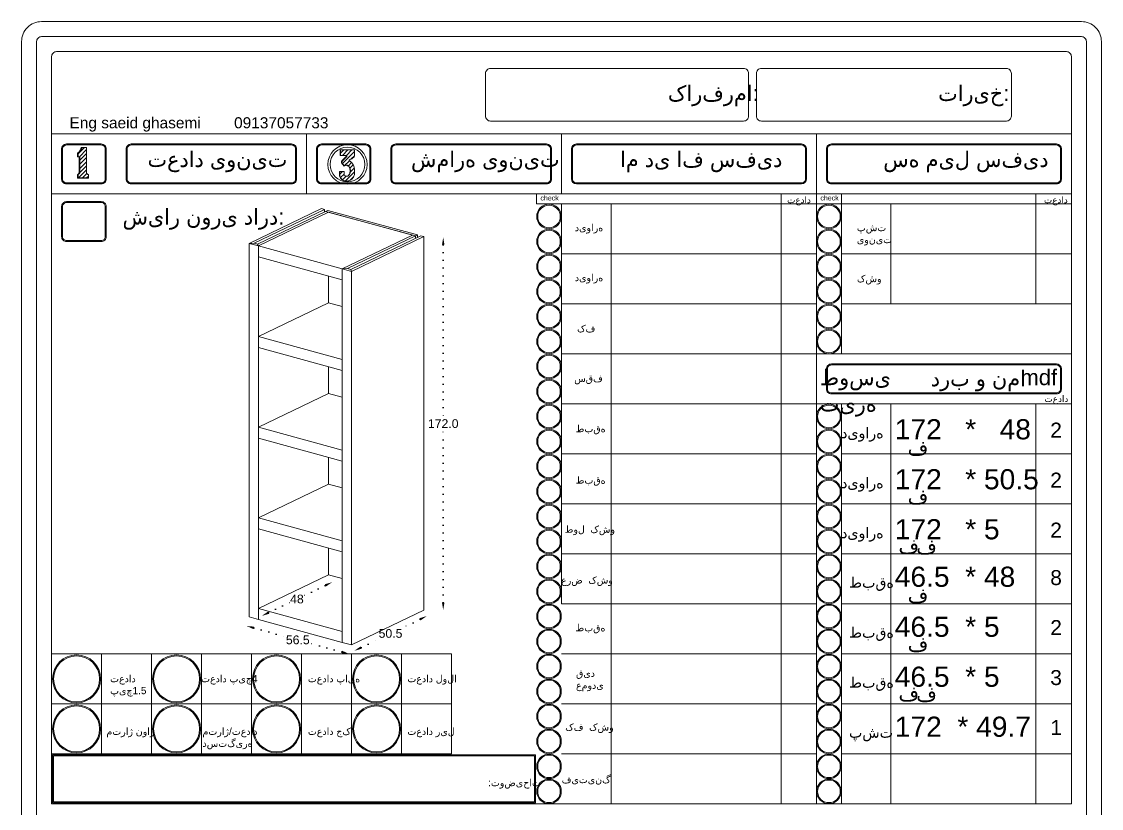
# Model space of a CAD drawing. Header units: inches. Extents: x 168 to 5693, y 62 to 1947.
# Drawn here: x 4228 to 4660, y 1596.2 to 1911 of the extents above; entities that cross this region are included whole.
import ezdxf

# ---------------------------------------------------------------- set-up
doc = ezdxf.new("R2010")
doc.units = ezdxf.units.IN
doc.header["$MEASUREMENT"] = 0
doc.linetypes.add('ACAD_ISO07W100', pattern=[3, 0, -3])
doc.styles.get("Standard").update_dxf_attribs({"font": 'arial.ttf'})
doc.dimstyles.get("Standard").update_dxf_attribs({"dimtxt": 3.5, "dimasz": 3, "dimexe": 0.18, "dimexo": 0.0625, "dimgap": 0.09, "dimtad": 0, "dimtih": 1, "dimtoh": 1, "dimdec": 1, "dimzin": 0, "dimdsep": 46, "dimtxsty": 'Standard', "dimcen": 0.09, "dimse1": 1, "dimse2": 1, "dimadec": 0, "dimazin": 0, "dimtfac": 1, "dimtdec": 1, "dimtofl": 0, "dimtmove": 0, "dimatfit": 3, "dimfxl": 1, "dimtolj": 1, "dimtzin": 0, "dimarcsym": 0})

# ---------------------------------------------------------------- blocks, each defined once
blk = doc.blocks.new('*D190')
at = {"color": 0, "linetype": 'ACAD_ISO07W100', "lineweight": -2, "transparency": 16777216}
for p, q in [((4396.68, 1821.75), (4396.68, 1752.01)), ((4396.68, 1678.53), (4396.68, 1748.26))]:
    blk.add_line(p, q, dxfattribs=at)
at = {"color": 0, "transparency": 16777216}
for points in [[(4396.18, 1821.75), (4397.18, 1821.75), (4396.68, 1824.75)], [(4396.18, 1678.53), (4397.18, 1678.53), (4396.68, 1675.53)]]:
    blk.add_solid(points, dxfattribs=at)
at = {"layer": 'Defpoints', "color": 0, "transparency": 16777216}
for p in [(4388.96, 1824.75), (4396.68, 1824.75), (4388.96, 1675.53)]:
    blk.add_point(p, dxfattribs=at)
at = {"color": 0, "lineweight": 20, "transparency": 16777216, "insert": (4396.68, 1750.14), "char_height": 3.5, "attachment_point": 5}
blk.add_mtext('\\A1;172.0', dxfattribs=at)
blk = doc.blocks.new('*D192')
at = {"color": 0, "linetype": 'ACAD_ISO07W100', "lineweight": -2, "transparency": 16777216}
for p, q in [((4387.39, 1671.86), (4379.51, 1668.08)), ((4363.8, 1660.55), (4371.68, 1664.33))]:
    blk.add_line(p, q, dxfattribs=at)
at = {"color": 0, "transparency": 16777216}
for points in [[(4387.18, 1672.31), (4387.61, 1671.41), (4390.1, 1673.16)], [(4363.59, 1661), (4364.02, 1660.1), (4361.1, 1659.25)]]:
    blk.add_solid(points, dxfattribs=at)
at = {"layer": 'Defpoints', "color": 0, "transparency": 16777216}
for p in [(4388.96, 1675.53), (4359.96, 1661.62), (4361.1, 1659.25)]:
    blk.add_point(p, dxfattribs=at)
at = {"color": 0, "lineweight": 20, "transparency": 16777216, "insert": (4375.6, 1666.2), "char_height": 3.5, "attachment_point": 5}
blk.add_mtext('\\A1;50.5', dxfattribs=at)
blk = doc.blocks.new('*D199')
at = {"color": 0, "linetype": 'ACAD_ISO07W100', "lineweight": -2, "transparency": 16777216}
for p, q in [((4320.91, 1668.42), (4333.85, 1664.89)), ((4356.09, 1658.82), (4343.15, 1662.35))]:
    blk.add_line(p, q, dxfattribs=at)
at = {"color": 0, "transparency": 16777216}
for points in [[(4321.04, 1668.91), (4320.78, 1667.94), (4318.01, 1669.21)], [(4356.22, 1659.3), (4355.96, 1658.34), (4358.98, 1658.03)]]:
    blk.add_solid(points, dxfattribs=at)
at = {"layer": 'Defpoints', "color": 0, "transparency": 16777216}
for p in [(4318.99, 1672.8), (4318.01, 1669.21), (4359.96, 1661.62)]:
    blk.add_point(p, dxfattribs=at)
at = {"color": 0, "lineweight": 20, "transparency": 16777216, "insert": (4338.5, 1663.62), "char_height": 3.5, "attachment_point": 5}
blk.add_mtext('\\A1;56.5', dxfattribs=at)
blk = doc.blocks.new('*D200')
at = {"color": 0, "linetype": 'ACAD_ISO07W100', "lineweight": -2, "transparency": 16777216}
for p, q in [((4349.51, 1685.41), (4340.83, 1681.25)), ((4326.82, 1674.53), (4335.49, 1678.69))]:
    blk.add_line(p, q, dxfattribs=at)
at = {"color": 0, "transparency": 16777216}
for points in [[(4349.29, 1685.86), (4349.72, 1684.96), (4352.21, 1686.71)], [(4326.6, 1674.98), (4327.03, 1674.08), (4324.11, 1673.23)]]:
    blk.add_solid(points, dxfattribs=at)
at = {"layer": 'Defpoints', "color": 0, "transparency": 16777216}
for p in [(4350.82, 1689.61), (4322.72, 1676.14), (4324.11, 1673.23)]:
    blk.add_point(p, dxfattribs=at)
at = {"color": 0, "lineweight": 20, "transparency": 16777216, "insert": (4338.16, 1679.97), "char_height": 3.5, "attachment_point": 5}
blk.add_mtext('\\A1;48', dxfattribs=at)

msp = doc.modelspace()

# ---------------------------------------------------------------- hatches: boundary and pattern name
at = {"lineweight": 20}
h = msp.add_hatch(dxfattribs=at)
h.set_pattern_fill('ANSI31', color=256, scale=9.218651)
h.set_pattern_definition([(45, (3504.7399, 2399.63), (-0.8148213, 0.8148213), [])])
h.paths.add_polyline_path([(4254.51, 1849.88), (4254.42, 1849.92), (4254.33, 1849.98), (4254.25, 1850.04), (4254.18, 1850.11), (4254.12, 1850.19), (4254.07, 1850.28), (4254.03, 1850.37), (4254, 1850.46), (4253.98, 1850.56), (4253.98, 1850.66), (4253.98, 1860.59), (4252.12, 1860.59), (4252.09, 1860.36), (4252.04, 1860.13), (4251.97, 1859.9), (4251.89, 1859.69), (4251.78, 1859.48), (4251.66, 1859.28), (4251.52, 1859.09), (4251.37, 1858.92), (4251.2, 1858.76), (4251.01, 1858.61), (4250.82, 1858.48), (4250.61, 1858.37), (4250.61, 1856.96), (4251.02, 1856.96), (4251.33, 1856.94), (4251.33, 1850.7), (4251.31, 1850.6), (4251.29, 1850.51), (4251.26, 1850.42), (4251.22, 1850.33), (4251.16, 1850.25), (4251.1, 1850.17), (4251.04, 1850.1), (4250.96, 1850.04), (4250.88, 1849.98), (4250.8, 1849.94), (4250.71, 1849.9), (4250.61, 1849.87), (4250.61, 1848.45), (4254.7, 1848.45), (4254.7, 1849.83), (4254.6, 1849.85)])
h = msp.add_hatch(dxfattribs=at)
h.set_pattern_fill('ANSI31', color=256, scale=9.218651)
h.set_pattern_definition([(45, (3646.6061, 2399.2605), (-0.8148213, 0.8148213), [])])
h.paths.add_polyline_path([(4361.16, 1859.64), (4355.6, 1859.64), (4355.6, 1857.48), (4358.02, 1857.48), (4358.15, 1857.45), (4358.15, 1857.08), (4356.44, 1855.35), (4356.33, 1855.22), (4356.28, 1855.16), (4356.24, 1855.09), (4356.21, 1855.01), (4356.17, 1854.94), (4356.15, 1854.86), (4356.13, 1854.78), (4356.11, 1854.7), (4356.1, 1854.54), (4356.1, 1854.46), (4357.11, 1853.28), (4357.14, 1853.31), (4357.27, 1853.4), (4357.4, 1853.48), (4357.55, 1853.53), (4357.7, 1853.56), (4357.86, 1853.57), (4357.99, 1853.57), (4358.14, 1853.56), (4358.29, 1853.53), (4358.44, 1853.48), (4358.58, 1853.41), (4358.7, 1853.32), (4358.81, 1853.21), (4359, 1852.98), (4359.16, 1852.73), (4359.3, 1852.46), (4359.41, 1852.19), (4359.48, 1851.9), (4359.53, 1851.61), (4359.55, 1851.31), (4359.53, 1851.01), (4359.49, 1850.72), (4359.41, 1850.43), (4359.31, 1850.15), (4359.17, 1849.89), (4359.08, 1849.69), (4358.95, 1849.52), (4358.78, 1849.37), (4358.59, 1849.27), (4358.46, 1849.22), (4358.25, 1849.16), (4358.03, 1849.14), (4357.81, 1849.16), (4357.6, 1849.22), (4357.41, 1849.33), (4357.24, 1849.48), (4357.11, 1849.65), (4357.01, 1849.85), (4357.01, 1850.96), (4355.33, 1850.96), (4355.33, 1849.16), (4355.45, 1848.88), (4355.6, 1848.61), (4355.77, 1848.36), (4355.97, 1848.13), (4356.19, 1847.92), (4356.44, 1847.73), (4356.7, 1847.57), (4356.97, 1847.44), (4357.26, 1847.34), (4357.56, 1847.27), (4357.86, 1847.23), (4358.16, 1847.22), (4358.53, 1847.25), (4358.89, 1847.32), (4359.24, 1847.43), (4359.5, 1847.55), (4359.78, 1847.72), (4360.08, 1847.94), (4360.35, 1848.2), (4360.58, 1848.49), (4360.78, 1848.8), (4360.95, 1849.14), (4361.07, 1849.49), (4361.16, 1849.85), (4361.16, 1851.74), (4361.14, 1852.1), (4361.1, 1852.46), (4361.02, 1852.81), (4360.91, 1853.16), (4360.78, 1853.5), (4360.61, 1853.82), (4360.42, 1854.13), (4360.2, 1854.42), (4359.96, 1854.69), (4359.7, 1854.94), (4359.41, 1855.16), (4359.11, 1855.37), (4359.11, 1855.73), (4359.31, 1855.8), (4359.5, 1855.88), (4359.69, 1855.96), (4359.88, 1856.06), (4360.06, 1856.16), (4360.24, 1856.27), (4360.41, 1856.39), (4360.57, 1856.52), (4360.73, 1856.66), (4360.88, 1856.8), (4361.02, 1856.96), (4361.16, 1857.12)])

# ---------------------------------------------------------------- linework, layer by layer
for p, q in [((4240, 1598.03), (4240, 1897)), ((4648, 1866.03), (4240, 1866.03)), ((4240, 1687.05), (4240, 1866.03)), ((4259.85, 1862.03), (4246, 1862.03)), ((4336, 1862.03), (4271.85, 1862.03)), ((4342, 1842.03), (4342, 1866.03)), ((4365.71, 1862.03), (4348, 1862.03)), ((4438, 1862.03), (4377.71, 1862.03)), ((4444, 1842.03), (4444, 1866.03)), ((4444, 1866.03), (4444, 1846.03)), ((4540, 1862.03), (4450, 1862.03)), ((4546, 1842.03), (4546, 1866.03)), ((4642, 1862.03), (4552, 1862.03)), ((4244, 1848.03), (4244, 1860.03)), ((4250.61, 1858.37), (4250.61, 1856.96)), ((4261.85, 1860.03), (4261.85, 1848.03)), ((4269.85, 1848.03), (4269.85, 1860.03)), ((4338, 1848.03), (4338, 1860.03)), ((4346, 1860.03), (4346, 1848.03)), ((4355.44, 1859.7), (4355.44, 1857.48)), ((4355.6, 1859.64), (4355.6, 1857.48)), ((4367.71, 1848.03), (4367.71, 1860.03)), ((4375.71, 1848.03), (4375.71, 1860.03)), ((4440, 1860.03), (4440, 1848.03)), ((4448, 1848.03), (4448, 1860.03)), ((4542, 1860.03), (4542, 1848.03)), ((4550, 1848.03), (4550, 1860.03)), ((4644, 1848.03), (4644, 1860.03)), ((4355.44, 1857.48), (4355.6, 1857.48)), ((4355.6, 1857.48), (4358.02, 1857.48)), ((4358.02, 1857.48), (4358.15, 1857.45)), ((4358.15, 1857.45), (4358.15, 1857.08)), ((4358.46, 1849.22), (4358.25, 1849.16)), ((4246, 1846.03), (4259.85, 1846.03)), ((4250.61, 1848.45), (4254.7, 1848.45)), ((4336, 1846.03), (4271.85, 1846.03)), ((4348, 1846.03), (4365.71, 1846.03)), ((4438, 1846.03), (4377.71, 1846.03)), ((4450, 1846.03), (4540, 1846.03)), ((4552, 1846.03), (4642, 1846.03)), ((4648, 1846.03), (4648, 1598.03)), ((4240, 1842.03), (4648, 1842.03)), ((4240, 1842.03), (4648, 1842.03)), ((4434, 1842.03), (4434, 1838.03)), ((4531.83, 1598.03), (4531.83, 1842.03)), ((4546, 1842.03), (4546, 1818.03)), ((4556, 1842.03), (4556, 1818.03)), ((4633.78, 1798.03), (4633.78, 1842.03)), ((4434, 1838.03), (4648, 1838.03)), ((4444, 1682.03), (4444, 1838.03)), ((4444, 1678.03), (4444, 1838.03)), ((4444, 1838.03), (4444, 1818.03)), ((4463.81, 1838.03), (4463.81, 1598.03)), ((4546, 1682.03), (4546, 1838.03)), ((4546, 1598.03), (4546, 1838.03)), ((4556, 1798.03), (4556, 1838.03)), ((4556, 1778.03), (4556, 1838.03)), ((4556, 1778.03), (4556, 1838.03)), ((4556, 1838.03), (4556, 1818.03)), ((4575.81, 1838.03), (4575.81, 1798.03)), ((4444, 1818.03), (4546, 1818.03)), ((4556, 1818.03), (4648, 1818.03)), ((4444, 1798.03), (4546, 1798.03)), ((4648, 1798.03), (4556, 1798.03)), ((4648, 1798.03), (4628, 1798.03)), ((4444, 1778.03), (4648, 1778.03)), ((4550, 1764.03), (4550, 1772.03)), ((4642, 1774.03), (4552, 1774.03)), ((4644, 1772.03), (4644, 1764.03)), ((4642, 1762.03), (4552, 1762.03)), ((4444, 1758.03), (4546, 1758.03)), ((4648, 1758.03), (4546, 1758.03)), ((4556, 1658.03), (4556, 1758.03)), ((4556, 1682.03), (4556, 1758.03)), ((4556, 1678.03), (4556, 1758.03)), ((4575.81, 1758.03), (4575.81, 1658.03)), ((4633.78, 1758.03), (4633.78, 1598.03)), ((4444, 1738.03), (4546, 1738.03)), ((4444, 1738.03), (4463.81, 1738.03)), ((4444, 1738.03), (4546, 1738.03)), ((4512.51, 1738.03), (4546, 1738.03)), ((4556, 1738.03), (4648, 1738.03)), ((4556, 1638.03), (4556, 1738.03)), ((4575.81, 1738.03), (4575.81, 1638.03)), ((4444, 1718.03), (4463.81, 1718.03)), ((4444, 1718.03), (4546, 1718.03)), ((4556, 1718.03), (4648, 1718.03)), ((4556, 1718.03), (4648, 1718.03)), ((4556, 1618.03), (4556, 1718.03)), ((4575.81, 1718.03), (4575.81, 1618.03)), ((4444, 1698.03), (4546, 1698.03)), ((4556, 1698.03), (4556, 1678.03)), ((4556, 1698.03), (4648, 1698.03)), ((4556, 1598.03), (4556, 1698.03)), ((4575.81, 1698.03), (4575.81, 1598.03)), ((4444, 1678.03), (4546, 1678.03)), ((4531.83, 1678.03), (4546, 1678.03)), ((4556, 1678.03), (4648, 1678.03)), ((4556, 1678.03), (4556, 1658.03)), ((4240, 1658.03), (4400, 1658.03)), ((4240, 1658.03), (4240, 1618.03)), ((4240, 1658.03), (4240, 1618.03)), ((4260, 1658.03), (4260, 1618.03)), ((4280, 1658.03), (4280, 1618.03)), ((4300, 1658.03), (4300, 1618.03)), ((4320, 1658.03), (4320, 1618.03)), ((4340, 1658.03), (4340, 1618.03)), ((4360, 1658.03), (4360, 1618.03)), ((4380, 1658.03), (4380, 1618.03)), ((4400, 1658.03), (4400, 1618.03)), ((4444, 1658.03), (4546, 1658.03)), ((4531.83, 1658.03), (4546, 1658.03)), ((4556, 1658.03), (4648, 1658.03)), ((4556, 1658.03), (4648, 1658.03)), ((4556, 1658.03), (4556, 1638.03)), ((4240, 1638.03), (4400, 1638.03)), ((4444, 1638.03), (4546, 1638.03)), ((4444, 1638.03), (4546, 1638.03)), ((4531.83, 1638.03), (4546, 1638.03)), ((4556, 1638.03), (4648, 1638.03)), ((4556, 1638.03), (4648, 1638.03)), ((4556, 1638.03), (4556, 1618.03)), ((4240, 1618.03), (4400, 1618.03)), ((4444, 1618.03), (4546, 1618.03)), ((4444, 1618.03), (4546, 1618.03)), ((4531.83, 1618.03), (4546, 1618.03)), ((4556, 1618.03), (4648, 1618.03)), ((4556, 1618.03), (4648, 1618.03)), ((4556, 1618.03), (4556, 1598.03)), ((4434, 1598.03), (4240, 1598.03)), ((4434, 1598.03), (4240, 1598.03)), ((4434, 1598.03), (4546, 1598.03)), ((4434, 1598.03), (4648, 1598.03)), ((4434, 1598.03), (4546, 1598.03)), ((4434, 1598.03), (4648, 1598.03))]:
    msp.add_line(p, q, dxfattribs=at)
at = {"linetype": 'Continuous', "lineweight": 20, "extrusion": (1.66533e-16, 0.932251, 0.361812)}
for p, q in [((4318.99, 1822.25), (4348, 1836.16)), ((4348, 1836.16), (4349.19, 1835.83)), ((4321.09, 1822.36), (4349.19, 1835.83)), ((4349.63, 1835.04), (4322.43, 1821.99)), ((4350.82, 1834.71), (4322.72, 1821.24)), ((4322.72, 1821.24), (4350.82, 1834.71)), ((4349.19, 1835.83), (4349.19, 1834.82)), ((4349.63, 1835.04), (4350.53, 1835.47)), ((4350.82, 1834.71), (4349.63, 1835.04)), ((4349.63, 1835.04), (4385.53, 1825.23)), ((4350.53, 1835.47), (4386.43, 1825.67)), ((4350.82, 1834.71), (4384.34, 1825.56)), ((4384.34, 1825.56), (4356.24, 1812.09)), ((4356.24, 1812.09), (4384.34, 1825.56)), ((4358.33, 1812.19), (4385.53, 1825.23)), ((4387.77, 1825.3), (4359.67, 1811.82)), ((4388.96, 1824.97), (4359.96, 1811.07)), ((4384.34, 1825.56), (4385.53, 1825.23)), ((4385.53, 1825.23), (4386.43, 1825.67)), ((4385.53, 1824.23), (4385.53, 1825.23)), ((4385.53, 1825.23), (4385.53, 1824.23)), ((4386.43, 1825.67), (4386.43, 1824.66)), ((4387.77, 1825.3), (4388.96, 1824.97)), ((4388.96, 1824.97), (4388.96, 1675.53)), ((4321.09, 1822.36), (4318.99, 1822.25)), ((4318.99, 1822.25), (4321.09, 1822.36)), ((4318.99, 1822.25), (4322.72, 1821.24)), ((4318.99, 1672.8), (4318.99, 1822.25)), ((4318.99, 1822.25), (4318.99, 1672.8)), ((4322.43, 1821.99), (4321.09, 1822.36)), ((4322.72, 1821.24), (4322.43, 1821.99)), ((4322.43, 1821.99), (4322.72, 1821.24)), ((4322.72, 1671.79), (4322.72, 1821.24)), ((4322.72, 1821.24), (4322.72, 1671.79)), ((4356.24, 1812.09), (4322.72, 1821.24)), ((4322.72, 1821.24), (4322.72, 1816.89)), ((4322.72, 1816.89), (4356.24, 1807.74)), ((4356.24, 1812.09), (4358.33, 1812.19)), ((4358.33, 1812.19), (4356.24, 1812.09)), ((4356.24, 1812.09), (4356.24, 1807.74)), ((4356.24, 1812.09), (4356.24, 1662.64)), ((4356.24, 1812.09), (4359.96, 1811.07)), ((4356.24, 1662.64), (4356.24, 1812.09)), ((4359.67, 1811.82), (4358.33, 1812.19)), ((4359.67, 1811.82), (4359.96, 1811.07)), ((4359.96, 1811.07), (4359.67, 1811.82)), ((4359.96, 1811.07), (4359.96, 1661.62)), ((4359.96, 1661.62), (4359.96, 1811.07)), ((4350.82, 1798.44), (4350.82, 1809.21)), ((4322.72, 1784.96), (4350.82, 1798.44)), ((4350.82, 1798.44), (4356.24, 1796.96)), ((4356.24, 1775.81), (4322.72, 1784.96)), ((4322.72, 1784.96), (4322.72, 1780.61)), ((4322.72, 1780.61), (4356.24, 1771.46)), ((4356.24, 1775.81), (4356.24, 1771.46)), ((4350.82, 1762.16), (4350.82, 1772.94)), ((4322.72, 1748.69), (4350.82, 1762.16)), ((4350.82, 1762.16), (4356.24, 1760.68)), ((4356.24, 1739.54), (4322.72, 1748.69)), ((4322.72, 1748.69), (4322.72, 1744.34)), ((4322.72, 1744.34), (4356.24, 1735.19)), ((4350.82, 1725.89), (4350.82, 1736.66)), ((4356.24, 1739.54), (4356.24, 1735.19)), ((4322.72, 1712.41), (4350.82, 1725.89)), ((4350.82, 1725.89), (4356.24, 1724.41)), ((4356.24, 1703.26), (4322.72, 1712.41)), ((4322.72, 1712.41), (4322.72, 1708.06)), ((4322.72, 1708.06), (4356.24, 1698.91)), ((4356.24, 1703.26), (4356.24, 1698.91)), ((4350.82, 1689.61), (4350.82, 1700.39)), ((4322.72, 1676.14), (4350.82, 1689.61)), ((4350.82, 1689.61), (4356.24, 1688.13)), ((4318.99, 1672.8), (4322.72, 1671.79)), ((4356.24, 1666.99), (4322.72, 1676.14)), ((4322.72, 1676.14), (4322.72, 1671.79)), ((4388.96, 1675.53), (4359.96, 1661.62)), ((4322.72, 1671.79), (4356.24, 1662.64)), ((4356.24, 1666.99), (4356.24, 1662.64)), ((4356.24, 1662.64), (4359.96, 1661.62))]:
    msp.add_line(p, q, dxfattribs=at)
at = {"lineweight": 20}
for points in [[(4236, 1305), (4652, 1305, 0.414214), (4660, 1313), (4660, 1903, 0.414214), (4652, 1911), (4236, 1911, 0.414214), (4228, 1903), (4228, 1313, 0.414214)], [(4236, 1311), (4652, 1311, 0.414214), (4654, 1313), (4654, 1903, 0.414214), (4652, 1905), (4236, 1905, 0.414214), (4234, 1903), (4234, 1313, 0.414214)], [(4518.85, 1890.25, 0.414214), (4516.85, 1892.25), (4415.61, 1892.25, 0.414214), (4413.61, 1890.25), (4413.61, 1873.21, 0.414214), (4415.61, 1871.21), (4516.85, 1871.21, 0.414214), (4518.85, 1873.21)], [(4523.98, 1871.21), (4621.98, 1871.21, 0.414214), (4623.98, 1873.21), (4623.98, 1890.25, 0.414214), (4621.98, 1892.25), (4523.98, 1892.25, 0.414214), (4521.98, 1890.25), (4521.98, 1873.21, 0.414214)], [(4623.98, 1890.25, 0.414214), (4621.98, 1892.25), (4523.98, 1892.25, 0.414214), (4521.98, 1890.25), (4521.98, 1873.21, 0.414214), (4523.98, 1871.21), (4621.98, 1871.21, 0.414214), (4623.98, 1873.21)], [(4261.85, 1860.03, 0.414214), (4259.85, 1862.03), (4246, 1862.03, 0.414214), (4244, 1860.03), (4244, 1848.03, 0.414214), (4246, 1846.03), (4259.85, 1846.03, 0.414214), (4261.85, 1848.03)], [(4338, 1860.03, 0.414214), (4336, 1862.03), (4271.85, 1862.03, 0.414214), (4269.85, 1860.03), (4269.85, 1848.03, 0.414214), (4271.85, 1846.03), (4336, 1846.03, 0.414214), (4338, 1848.03)], [(4367.71, 1860.03, 0.414214), (4365.71, 1862.03), (4348, 1862.03, 0.414214), (4346, 1860.03), (4346, 1848.03, 0.414214), (4348, 1846.03), (4365.71, 1846.03, 0.414214), (4367.71, 1848.03)], [(4440, 1860.03, 0.414214), (4438, 1862.03), (4377.71, 1862.03, 0.414214), (4375.71, 1860.03), (4375.71, 1848.03, 0.414214), (4377.71, 1846.03), (4438, 1846.03, 0.414214), (4440, 1848.03)], [(4644, 1860.03, 0.414214), (4642, 1862.03), (4552, 1862.03, 0.414214), (4550, 1860.03), (4550, 1848.03, 0.414214), (4552, 1846.03), (4642, 1846.03, 0.414214), (4644, 1848.03)], [(4261.45, 1860.03, 0.414214), (4259.85, 1861.63), (4246, 1861.63, 0.414214), (4244.4, 1860.03), (4244.4, 1848.03, 0.414214), (4246, 1846.43), (4259.85, 1846.43, 0.414214), (4261.45, 1848.03)], [(4337.6, 1860.03, 0.414214), (4336, 1861.63), (4271.85, 1861.63, 0.414214), (4270.25, 1860.03), (4270.25, 1848.03, 0.414214), (4271.85, 1846.43), (4336, 1846.43, 0.414214), (4337.6, 1848.03)], [(4367.31, 1860.03, 0.414214), (4365.71, 1861.63), (4348, 1861.63, 0.414214), (4346.4, 1860.03), (4346.4, 1848.03, 0.414214), (4348, 1846.43), (4365.71, 1846.43, 0.414214), (4367.31, 1848.03)], [(4439.6, 1860.03, 0.414214), (4438, 1861.63), (4377.71, 1861.63, 0.414214), (4376.11, 1860.03), (4376.11, 1848.03, 0.414214), (4377.71, 1846.43), (4438, 1846.43, 0.414214), (4439.6, 1848.03)], [(4541.6, 1860.03, 0.414214), (4540, 1861.63), (4450, 1861.63, 0.414214), (4448.4, 1860.03), (4448.4, 1848.03, 0.414214), (4450, 1846.43), (4540, 1846.43, 0.414214), (4541.6, 1848.03)], [(4643.6, 1860.03, 0.414214), (4642, 1861.63), (4552, 1861.63, 0.414214), (4550.4, 1860.03), (4550.4, 1848.03, 0.414214), (4552, 1846.43), (4642, 1846.43, 0.414214), (4643.6, 1848.03)], [(4261.85, 1836.99, 0.414214), (4259.85, 1838.99), (4246, 1838.99, 0.414214), (4244, 1836.99), (4244, 1824.99, 0.414214), (4246, 1822.99), (4259.85, 1822.99, 0.414214), (4261.85, 1824.99)], [(4261.85, 1836.99, 0.414214), (4259.85, 1838.99), (4246, 1838.99, 0.414214), (4244, 1836.99), (4244, 1824.99, 0.414214), (4246, 1822.99), (4259.85, 1822.99, 0.414214), (4261.85, 1824.99)], [(4261.45, 1836.99, 0.414214), (4259.85, 1838.59), (4246, 1838.59, 0.414214), (4244.4, 1836.99), (4244.4, 1824.99, 0.414214), (4246, 1823.39), (4259.85, 1823.39, 0.414214), (4261.45, 1824.99)], [(4261.45, 1836.99, 0.414214), (4259.85, 1838.59), (4246, 1838.59, 0.414214), (4244.4, 1836.99), (4244.4, 1824.99, 0.414214), (4246, 1823.39), (4259.85, 1823.39, 0.414214), (4261.45, 1824.99)], [(4644, 1772.03, 0.414214), (4642, 1774.03), (4552, 1774.03, 0.414214), (4550, 1772.03), (4550, 1764.03, 0.414214), (4552, 1762.03), (4642, 1762.03, 0.414214), (4644, 1764.03)], [(4643.6, 1772.03, 0.414214), (4642, 1773.63), (4552, 1773.63, 0.414214), (4550.4, 1772.03), (4550.4, 1764.03, 0.414214), (4552, 1762.43), (4642, 1762.43, 0.414214), (4643.6, 1764.03)]]:
    msp.add_lwpolyline(points, format="xyb", close=True, dxfattribs=at)
for points in [[(4648, 1698.97), (4648, 1897, 0.414214), (4646, 1899), (4242, 1899, 0.414214), (4240, 1897), (4240, 1698.97)], [(4518.85, 1890.25, 0.414214), (4516.85, 1892.25), (4415.61, 1892.25, 0.414214), (4413.61, 1890.25), (4413.61, 1873.21, 0.414214), (4415.61, 1871.21), (4516.85, 1871.21, 0.414214), (4518.85, 1873.21), (4518.85, 1890.25)]]:
    msp.add_lwpolyline(points, format="xyb", dxfattribs=at)
for points in [[(4250.3, 1848.38), (4254.7, 1848.38), (4254.7, 1848.45), (4254.7, 1849.83), (4254.6, 1849.85), (4254.51, 1849.88), (4254.42, 1849.92), (4254.33, 1849.98), (4254.25, 1850.04), (4254.18, 1850.11), (4254.12, 1850.19), (4254.07, 1850.28), (4254.03, 1850.37), (4254, 1850.46), (4253.98, 1850.56), (4253.98, 1850.66), (4253.98, 1860.59), (4253.98, 1860.65), (4251.81, 1860.65), (4251.79, 1860.41), (4251.74, 1860.18), (4251.67, 1859.95), (4251.58, 1859.74), (4251.48, 1859.52), (4251.35, 1859.32), (4251.21, 1859.13), (4251.06, 1858.96), (4250.89, 1858.8), (4250.7, 1858.65), (4250.5, 1858.52), (4250.3, 1858.41), (4250.3, 1856.96), (4250.61, 1856.96), (4251.02, 1856.96), (4251.02, 1850.66), (4251.01, 1850.56), (4250.98, 1850.47), (4250.95, 1850.38), (4250.91, 1850.29), (4250.85, 1850.2), (4250.79, 1850.13), (4250.73, 1850.06), (4250.65, 1849.99), (4250.57, 1849.94), (4250.48, 1849.89), (4250.39, 1849.85), (4250.3, 1849.83), (4250.3, 1848.38), (4250.61, 1848.45), (4250.61, 1849.87), (4250.71, 1849.9), (4250.8, 1849.94), (4250.88, 1849.98), (4250.96, 1850.04), (4251.04, 1850.1), (4251.1, 1850.17), (4251.16, 1850.25), (4251.22, 1850.33), (4251.26, 1850.42), (4251.29, 1850.51), (4251.31, 1850.6), (4251.33, 1850.7), (4251.33, 1856.94), (4251.02, 1856.96)], [(4250.3, 1858.41), (4250.61, 1858.37), (4250.82, 1858.48), (4251.01, 1858.61), (4251.2, 1858.76), (4251.37, 1858.92), (4251.52, 1859.09), (4251.66, 1859.28), (4251.78, 1859.48), (4251.89, 1859.69), (4251.97, 1859.9), (4252.04, 1860.13), (4252.09, 1860.36), (4252.12, 1860.59)], [(4251.81, 1860.65), (4252.12, 1860.59), (4253.98, 1860.59)], [(4360.08, 1847.94), (4360.35, 1848.2), (4360.58, 1848.49), (4360.78, 1848.8), (4360.95, 1849.14), (4361.07, 1849.49), (4361.16, 1849.85), (4361.16, 1851.74), (4361.14, 1852.1), (4361.1, 1852.46), (4361.02, 1852.81), (4360.91, 1853.16), (4360.78, 1853.5), (4360.61, 1853.82), (4360.42, 1854.13), (4360.2, 1854.42), (4359.96, 1854.69), (4359.7, 1854.94), (4359.41, 1855.16), (4359.11, 1855.37), (4359.11, 1855.73), (4359.31, 1855.8), (4359.5, 1855.88), (4359.69, 1855.96), (4359.88, 1856.06), (4360.06, 1856.16), (4360.24, 1856.27), (4360.41, 1856.39), (4360.57, 1856.52), (4360.73, 1856.66), (4360.88, 1856.8), (4361.02, 1856.96), (4361.16, 1857.12), (4361.16, 1859.64)], [(4358.02, 1857.12), (4356.29, 1855.37), (4356.18, 1855.24), (4356.13, 1855.17), (4356.09, 1855.1), (4356.05, 1855.03), (4356.02, 1854.95), (4356, 1854.87), (4355.97, 1854.79), (4355.96, 1854.71), (4355.94, 1854.55), (4355.95, 1854.46), (4357.03, 1853.2), (4357.11, 1853.28), (4357.14, 1853.31), (4357.27, 1853.4), (4357.4, 1853.48), (4357.55, 1853.53), (4357.7, 1853.56), (4357.86, 1853.57)], [(4358.02, 1857.48), (4358.02, 1857.12), (4358.15, 1857.08), (4356.44, 1855.35), (4356.33, 1855.22), (4356.28, 1855.16), (4356.24, 1855.09), (4356.21, 1855.01), (4356.17, 1854.94), (4356.15, 1854.86), (4356.13, 1854.78), (4356.11, 1854.7), (4356.1, 1854.54), (4356.1, 1854.46), (4357.11, 1853.28)], [(4358.25, 1849.16), (4358.03, 1849.14), (4357.81, 1849.16), (4357.6, 1849.22), (4357.41, 1849.33), (4357.24, 1849.48), (4357.11, 1849.65), (4357.01, 1849.85), (4357.01, 1850.96), (4355.33, 1850.96), (4355.17, 1850.96), (4355.17, 1849.11), (4355.29, 1848.83), (4355.44, 1848.56), (4355.62, 1848.31), (4355.82, 1848.07), (4356.04, 1847.86), (4356.29, 1847.68), (4356.55, 1847.52), (4356.83, 1847.38), (4357.12, 1847.28), (4357.42, 1847.21), (4357.72, 1847.16), (4358.03, 1847.15), (4358.4, 1847.18), (4358.77, 1847.26), (4359.12, 1847.37), (4359.46, 1847.52), (4359.5, 1847.55), (4359.78, 1847.72), (4360.08, 1847.94)], [(4355.33, 1850.96), (4355.33, 1849.16), (4355.45, 1848.88), (4355.6, 1848.61), (4355.77, 1848.36), (4355.97, 1848.13), (4356.19, 1847.92), (4356.44, 1847.73), (4356.7, 1847.57), (4356.97, 1847.44), (4357.26, 1847.34), (4357.56, 1847.27), (4357.86, 1847.23), (4358.16, 1847.22), (4358.53, 1847.25), (4358.89, 1847.32), (4359.24, 1847.43), (4359.5, 1847.55)]]:
    msp.add_lwpolyline(points, dxfattribs=at)
for points in [[(4355.6, 1859.64), (4361.16, 1859.64), (4361.16, 1859.7), (4355.44, 1859.7)], [(4358.14, 1853.56), (4357.99, 1853.57), (4357.86, 1853.57), (4358.01, 1853.56), (4358.16, 1853.53), (4358.31, 1853.48), (4358.45, 1853.4), (4358.57, 1853.31), (4358.69, 1853.2), (4358.88, 1852.97), (4359.04, 1852.72), (4359.18, 1852.45), (4359.29, 1852.17), (4359.36, 1851.88), (4359.41, 1851.59), (4359.43, 1851.29), (4359.41, 1850.99), (4359.37, 1850.69), (4359.29, 1850.4), (4359.19, 1850.12), (4359.05, 1849.85), (4358.96, 1849.65), (4358.82, 1849.48), (4358.65, 1849.33), (4358.46, 1849.22), (4358.59, 1849.27), (4358.78, 1849.37), (4358.95, 1849.52), (4359.08, 1849.69), (4359.17, 1849.89), (4359.31, 1850.15), (4359.41, 1850.43), (4359.49, 1850.72), (4359.53, 1851.01), (4359.55, 1851.31), (4359.53, 1851.61), (4359.48, 1851.9), (4359.41, 1852.19), (4359.3, 1852.46), (4359.16, 1852.73), (4359, 1852.98), (4358.81, 1853.21), (4358.7, 1853.32), (4358.58, 1853.41), (4358.44, 1853.48), (4358.29, 1853.53)], [(4240, 1842.03), (4648, 1842.03), (4648, 1598.03), (4240, 1598.03)], [(4240, 1842.03), (4648, 1842.03), (4648, 1598.03), (4240, 1598.03)], [(4433.6, 1617.63), (4240.4, 1617.63), (4240.4, 1598.43), (4433.6, 1598.43)], [(4433.2, 1617.23), (4240.8, 1617.23), (4240.8, 1598.83), (4433.2, 1598.83)]]:
    msp.add_lwpolyline(points, close=True, dxfattribs=at)
for centre, radius in [((4358.36, 1853.86), 7.86), ((4358.36, 1853.86), 6.94), ((4439, 1833.03), 4.92), ((4439, 1833.03), 4.52), ((4551, 1833.03), 4.92), ((4551, 1833.03), 4.52), ((4439, 1823.03), 4.92), ((4439, 1823.03), 4.52), ((4551, 1823.03), 4.92), ((4551, 1823.03), 4.52), ((4439, 1813.03), 4.92), ((4439, 1813.03), 4.52), ((4551, 1813.03), 4.92), ((4551, 1813.03), 4.52), ((4439, 1803.03), 4.92), ((4439, 1803.03), 4.52), ((4551, 1803.03), 4.92), ((4551, 1803.03), 4.52), ((4439, 1793.03), 4.92), ((4439, 1793.03), 4.52), ((4551, 1793.03), 4.92), ((4551, 1793.03), 4.52), ((4439, 1783.03), 4.92), ((4439, 1783.03), 4.52), ((4551, 1783.03), 4.92), ((4551, 1783.03), 4.52), ((4439, 1773.03), 4.92), ((4439, 1773.03), 4.52), ((4439, 1763.03), 4.92), ((4439, 1763.03), 4.52), ((4439, 1753.03), 4.92), ((4439, 1753.03), 4.52), ((4551, 1753.03), 4.92), ((4551, 1753.03), 4.52), ((4439, 1743.03), 4.92), ((4439, 1743.03), 4.52), ((4551, 1743.03), 4.92), ((4551, 1743.03), 4.52), ((4439, 1733.03), 4.92), ((4439, 1733.03), 4.52), ((4551, 1733.03), 4.92), ((4551, 1733.03), 4.52), ((4439, 1723.03), 4.92), ((4439, 1723.03), 4.52), ((4551, 1723.03), 4.92), ((4551, 1723.03), 4.52), ((4439, 1713.03), 4.92), ((4439, 1713.03), 4.52), ((4551, 1713.03), 4.92), ((4551, 1713.03), 4.52), ((4439, 1703.03), 4.92), ((4439, 1703.03), 4.52), ((4551, 1703.03), 4.92), ((4551, 1703.03), 4.52), ((4439, 1693.03), 4.92), ((4551, 1693.03), 4.92), ((4439, 1693.03), 4.52), ((4551, 1693.03), 4.52), ((4439, 1683.03), 4.92), ((4439, 1683.03), 4.52), ((4551, 1683.03), 4.92), ((4551, 1683.03), 4.52), ((4439, 1673.03), 4.92), ((4439, 1673.03), 4.52), ((4551, 1673.03), 4.92), ((4551, 1673.03), 4.52), ((4439, 1663.03), 4.92), ((4439, 1663.03), 4.52), ((4551, 1663.03), 4.92), ((4551, 1663.03), 4.52), ((4250, 1648.03), 9.6), ((4250, 1648.03), 9.2), ((4290, 1648.03), 9.6), ((4290, 1648.03), 9.2), ((4330, 1648.03), 9.6), ((4330, 1648.03), 9.2), ((4370, 1648.03), 9.6), ((4370, 1648.03), 9.2), ((4439, 1653.03), 4.92), ((4439, 1653.03), 4.52), ((4551, 1653.03), 4.92), ((4551, 1653.03), 4.52), ((4439, 1643.03), 4.92), ((4439, 1643.03), 4.52), ((4551, 1643.03), 4.92), ((4551, 1643.03), 4.52), ((4250, 1628.03), 9.6), ((4290, 1628.03), 9.6), ((4330, 1628.03), 9.6), ((4370, 1628.03), 9.6), ((4439, 1633.03), 4.92), ((4439, 1633.03), 4.52), ((4551, 1633.03), 4.92), ((4551, 1633.03), 4.52), ((4250, 1628.03), 9.2), ((4290, 1628.03), 9.2), ((4330, 1628.03), 9.2), ((4370, 1628.03), 9.2), ((4439, 1623.03), 4.92), ((4439, 1623.03), 4.52), ((4551, 1623.03), 4.92), ((4551, 1623.03), 4.52), ((4439, 1613.03), 4.92), ((4439, 1613.03), 4.52), ((4551, 1613.03), 4.92), ((4551, 1613.03), 4.52), ((4439, 1603.03), 4.92), ((4439, 1603.03), 4.52), ((4551, 1603.03), 4.92), ((4551, 1603.03), 4.52)]:
    msp.add_circle(centre, radius, dxfattribs=at)
for centre, start, end in [((4246, 1860.03), 90, 180), ((4259.85, 1860.03), 0, 90), ((4271.85, 1860.03), 90, 180), ((4336, 1860.03), 0, 90), ((4348, 1860.03), 90, 180), ((4365.71, 1860.03), 0, 90), ((4377.71, 1860.03), 90, 180), ((4438, 1860.03), 0, 90), ((4450, 1860.03), 90, 180), ((4540, 1860.03), 0, 90), ((4552, 1860.03), 90, 180), ((4642, 1860.03), 0, 90), ((4246, 1848.03), 180, 270), ((4259.85, 1848.03), 270, 0), ((4271.85, 1848.03), 180, 270), ((4336, 1848.03), 270, 0), ((4348, 1848.03), 180, 270), ((4365.71, 1848.03), 270, 0), ((4377.71, 1848.03), 180, 270), ((4438, 1848.03), 270, 0), ((4450, 1848.03), 180, 270), ((4540, 1848.03), 270, 0), ((4552, 1848.03), 180, 270), ((4642, 1848.03), 270, 0), ((4552, 1772.03), 90, 180), ((4642, 1772.03), 0, 90), ((4552, 1764.03), 180, 270), ((4642, 1764.03), 270, 0)]:
    msp.add_arc(centre, 2, start, end, dxfattribs=at)

# ---------------------------------------------------------------- texts
at = {"lineweight": 20, "attachment_point": 1}
for s, width, gutter_width, heights, insert, char_height in [('{\\fArial|b0|i0|c178|p34;کارفرما:}', 0.2338, 164.79, [0], (4486.55, 1885.54), 6.3113), ('تاریخ:', 0.2338, 164.79, [0], (4594.68, 1885.54), 6.311), ('{\\fArial|b0|i0|c178|p34;Eng saeid ghasemi}', 79.2452, 164.79, [0], (4247.17, 1872.73), 4.4179), ('{\\fArial|b0|i0|c178|p34;09137057733 }', 65.4498, 164.79, [0], (4313.01, 1872.73), 4.4179), ('{\\fArial|b0|i0|c178|p34;تعداد یونیت}', 65.4498, 164.79, [0], (4278.38, 1859.15), 6.3113), ('{\\fArial|b0|i0|c178|p34;شماره یونیت}', 65.4498, 164.79, [0], (4383.8, 1859.15), 6.3113), ('{\\fArial|b0|i0|c178|p34;ام دی اف سفید}', 65.4498, 164.79, [0], (4467.42, 1859.15), 6.3113), ('{\\fArial|b0|i0|c178|p34;سه میل سفید}', 65.4498, 164.79, [0], (4572.74, 1859.15), 6.3113), ('{\\fArial|b0|i0|c178|p34;check}', 65.4498, 164.79, [0], (4435.58, 1841.45), 2.0101), ('{\\fArial|b0|i0|c178|p34;تعداد }', 65.4498, 164.79, [0], (4534.25, 1841.04), 2.6665), ('{\\fArial|b0|i0|c178|p34;check}', 65.4498, 164.79, [0], (4547.58, 1841.45), 2.0101), ('{\\fArial|b0|i0|c178|p34;تعداد }', 65.4498, 164.79, [0], (4637.01, 1841.04), 2.6665), ('{\\fArial|b0|i0|c178|p34;شیار نوری دارد:}', 65.4498, 164.79, [0], (4268.38, 1836.11), 6.3113), ('{\\fArial|b0|i0|c178|p34;شیار نوری دارد:}', 65.4498, 164.79, [0], (4268.38, 1836.11), 6.3113), ('{\\fArial|b0|i0|c178|p34;دیواره }', 14.4624, 164.79, [0], (4449.35, 1830.03), 2.8716), ('{\\fArial|b0|i0|c178|p34;پشت \\Pیونیت}', 65.4498, 164.79, [0], (4562.17, 1830.03), 2.8716), ('{\\fArial|b0|i0|c178|p34;دیواره }', 14.4624, 164.79, [0], (4449.35, 1810.03), 2.8716), ('{\\fArial|b0|i0|c178|p34;کشو }', 65.4498, 164.79, [0], (4562.22, 1809.64), 2.8716), ('{\\fArial|b0|i0|c178|p34;کف }', 65.4498, 164.79, [0], (4450.22, 1789.64), 2.8716), ('{\\fArial|b0|i0|c178|p34;طوسی تیره}', 43.6183, 164.79, [0], (4547.38, 1771.85), 6.3113), ('{\\fArial|b0|i0|c178|p34;درب و نما}', 65.4498, 164.79, [0], (4591.75, 1771.45), 6.3113), ('mdf', 37.9785, 164.79, [0], (4627.59, 1771.85), 6.311), ('{\\fArial|b0|i0|c178|p34;سقف }', 14.7262, 164.79, [0], (4449.08, 1769.69), 2.8716), ('{\\fArial|b0|i0|c178|p34;تعداد }', 65.4498, 164.79, [0], (4637.23, 1761.48), 2.6665), ('{\\fArial|b0|i0|c178|p34;طبقه}', 65.4498, 164.79, [0], (4449.66, 1749.59), 2.8716), ('172   *   48', 65.2593, 462.54, [8.23], (4577.34, 1751.93), 8.0603), ('2{\\fArial|b0|i0|c178|p34; }', 8.5903, 164.79, [0], (4639.53, 1750.56), 6), ('{\\fArial|b0|i0|c178|p34;دیواره }', 17.3175, 247.18, [0], (4555.86, 1748.64), 4.3074), ('{\\fArial|b0|i0|c178|p34;ف}', 8.0088, 346.26, [0], (4582.5, 1743.57), 6.0339), ('{\\fArial|b0|i0|c178|p34;طبقه}', 65.4498, 164.79, [0], (4449.66, 1728.99), 2.8716), ('{\\fArial|b0|i0|c178|p34;دیواره }', 17.3175, 247.18, [0], (4555.86, 1728.64), 4.3074), ('172   * 50.5', 65.2593, 462.54, [8.23], (4577.34, 1731.93), 8.0603), ('2{\\fArial|b0|i0|c178|p34; }', 8.5903, 164.79, [0], (4639.53, 1730.56), 6), ('{\\fArial|b0|i0|c178|p34;ف}', 8.0088, 346.26, [0], (4582.5, 1724.07), 6.0339), ('172   * 5', 65.2593, 462.54, [8.23], (4577.34, 1711.93), 8.06), ('{\\fArial|b0|i0|c178|p34;طول  کشو}', 65.4498, 164.79, [0], (4445.26, 1709.35), 2.8716), ('{\\fArial|b0|i0|c178|p34;دیواره }', 17.3175, 247.18, [0], (4555.86, 1708.64), 4.3074), ('2{\\fArial|b0|i0|c178|p34; }', 8.5903, 164.79, [0], (4639.53, 1710.56), 6), ('{\\fArial|b0|i0|c178|p34;ف}', 8.0088, 346.26, [0], (4578.81, 1704.26), 6.0339), ('{\\fArial|b0|i0|c178|p34;ف}', 8.0088, 346.26, [0], (4585.93, 1704.07), 6.0339), ('{\\fArial|b0|i0|c178|p34;عرض  کشو}', 65.4498, 164.79, [0], (4443.83, 1689.01), 2.8716), ('46.5  * 48', 65.2593, 462.54, [8.23], (4577.34, 1692.93), 8.06), ('8{\\fArial|b0|i0|c178|p34; }', 8.5903, 164.79, [0], (4639.53, 1691.56), 6), ('{\\fArial|b0|i0|c178|p34;طبقه}', 19.4516, 247.18, [0], (4559, 1688.79), 4.3074), ('{\\fArial|b0|i0|c178|p34;ف}', 8.0088, 346.26, [0], (4582.5, 1684.57), 6.0339), ('46.5  * 5', 65.2593, 462.54, [8.23], (4577.34, 1672.93), 8.06), ('{\\fArial|b0|i0|c178|p34;طبقه}', 65.4498, 164.79, [0], (4449.6, 1669.94), 2.8716), ('{\\fArial|b0|i0|c178|p34;طبقه}', 19.4516, 247.18, [0], (4559, 1668.79), 4.3074), ('2{\\fArial|b0|i0|c178|p34; }', 8.5903, 164.79, [0], (4639.53, 1671.56), 6), ('{\\fArial|b0|i0|c178|p34;ف}', 8.0088, 346.26, [0], (4582.5, 1665.07), 6.0339), ('{\\fArial|b0|i0|c178|p34;قید \\Pعمودی}', 65.4498, 164.79, [0], (4449.8, 1651.72), 2.8716), ('46.5  * 5', 65.2593, 462.54, [8.23], (4577.34, 1652.93), 8.06), ('3{\\fArial|b0|i0|c178|p34; }', 8.5903, 164.79, [0], (4639.53, 1651.56), 6), ('تعداد \\Pپیچ1.5', 65.4498, 164.79, [0], (4263.41, 1649.57), 2.872), ('تعداد پیچ4', 65.4498, 164.79, [0], (4299.81, 1649.57), 2.872), ('تعداد پایه', 65.4498, 164.79, [0], (4342.53, 1649.57), 2.872), ('تعداد لولا', 65.4498, 164.79, [0], (4382.34, 1649.57), 2.872), ('{\\fArial|b0|i0|c178|p34;طبقه}', 19.4516, 247.18, [0], (4559, 1648.79), 4.3074), ('{\\fArial|b0|i0|c178|p34;ف}', 8.0088, 346.26, [0], (4578.81, 1645.26), 6.0339), ('{\\fArial|b0|i0|c178|p34;ف}', 8.0088, 346.26, [0], (4585.93, 1645.07), 6.0339), ('172  * 49.7', 65.2593, 462.54, [8.23], (4577.34, 1632.93), 8.0603), ('متراژ/تعداد\\Pدستگیره', 65.4498, 164.79, [0], (4300.38, 1628.49), 2.8716), ('{\\fArial|b0|i0|c178|p34;کف  کشو}', 65.4498, 164.79, [0], (4445.49, 1630.19), 2.8716), ('1{\\fArial|b0|i0|c178|p34; }', 8.5903, 164.79, [0], (4639.53, 1631.56), 6), ('متراژ نوار', 65.4498, 164.79, [0], (4261.94, 1628.49), 2.872), ('تعداد جک', 65.4498, 164.79, [0], (4342.53, 1628.49), 2.872), ('تعداد ریل', 65.4498, 164.79, [0], (4382.34, 1628.49), 2.872), ('{\\fArial|b0|i0|c178|p34;پشت}', 19.4516, 247.18, [0], (4559, 1628.79), 4.3074), (':توضیحات', 65.4498, 164.79, [0], (4414.64, 1607.96), 2.872), ('{\\fArial|b0|i0|c178|p34;فیتینگ}', 65.4498, 164.79, [0], (4444.06, 1609.2), 2.8716)]:
    msp.add_mtext_dynamic_manual_height_columns(s, width=width, gutter_width=gutter_width, heights=heights, dxfattribs=dict(at, insert=insert, char_height=char_height))

# ---------------------------------------------------------------- dimensions: what is measured, and where the dimension line sits
at = {"lineweight": 20}
dim = msp.add_linear_dim(base=(4396.68, 1824.75), p1=(4388.96, 1675.53), p2=(4388.96, 1824.75), angle=270, text='172.0', dimstyle='Standard', dxfattribs=at)
dim.commit()
dim.dimension.update_dxf_attribs({"geometry": '*D190', "text_midpoint": (4396.68, 1750.14)})
for p1, p2, distance, text, picture, middle in [((4350.82, 1689.61), (4322.72, 1676.14), 3.22, '48', '*D200', (4338.16, 1679.97)), ((4359.96, 1661.62), (4318.99, 1672.8), 3.72, '56.5', '*D199', (4338.5, 1663.62)), ((4388.96, 1675.53), (4359.96, 1661.62), 2.63, '50.5', '*D192', (4375.6, 1666.2))]:
    dim = msp.add_aligned_dim(p1=p1, p2=p2, distance=distance, text=text, dimstyle='Standard', dxfattribs=at)
    dim.commit()
    dim.dimension.update_dxf_attribs({"geometry": picture, "text_midpoint": middle})

doc.saveas('drawing.dxf')
